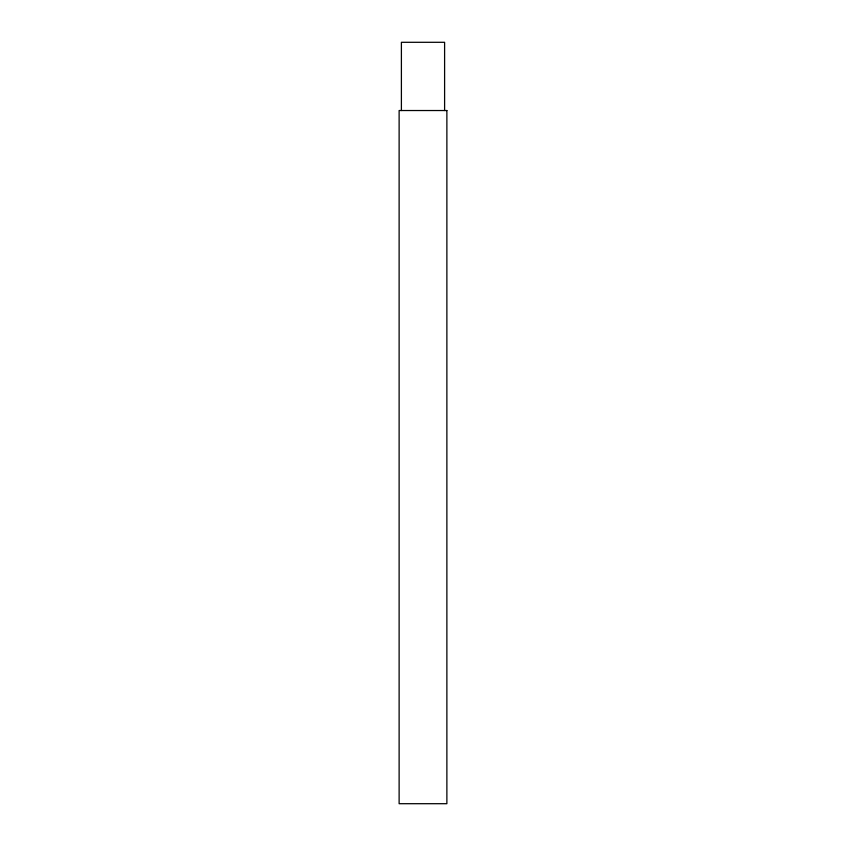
<?xml version="1.0" encoding="UTF-8"?>
<svg xmlns="http://www.w3.org/2000/svg" width="846" height="846" viewBox="0 0 846 846"><rect width="100%" height="100%" fill="white"/><g stroke="black" fill="none" stroke-linecap="round" stroke-linejoin="round"><path stroke-width="1.27" d="M444.605 110.53L444.605 42.3L401.395 42.3L401.395 110.53M446.878 110.53L399.122 110.53L399.122 803.7L446.878 803.7L446.878 110.53"/></g></svg>
